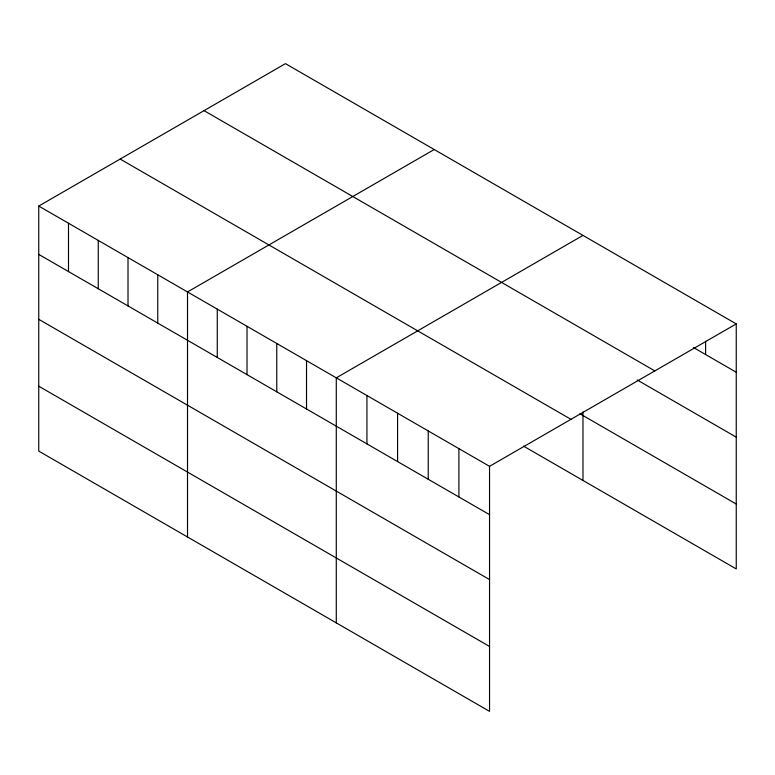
<?xml version="1.0" encoding="UTF-8"?>
<svg xmlns="http://www.w3.org/2000/svg" width="775" height="775" viewBox="0 0 775 775"><rect width="100%" height="100%" fill="white"/><g stroke="black" fill="none" stroke-linecap="round" stroke-linejoin="round"><path stroke-width="1.16" d="M38.75 206.063L489.548 466.327L489.548 711.363L38.75 451.098L38.75 206.063L285.452 63.637L736.25 323.902L736.25 568.937L523.474 446.09M434.213 149.517L187.511 291.952L187.511 536.988M582.974 235.406L336.282 377.842L336.282 622.877M489.548 466.327L736.25 323.902M693.334 347.452L736.25 372.233M204.038 110.631L654.836 370.905M637.137 379.924L736.25 437.148M579.903 413.753L736.25 504.021M120.164 159.059L570.962 419.333M38.75 254.394L489.548 514.668M38.75 319.31L489.548 579.574M38.75 386.192L489.548 646.457M705.599 341.242L705.599 354.533M582.974 411.951L582.974 480.442M458.897 448.638L458.897 496.969M428.236 430.939L428.236 479.27M397.585 413.24L397.585 461.571M366.933 395.541L366.933 443.872M306.522 360.666L306.522 408.997M276.772 343.49L276.772 391.821M247.022 326.304L247.022 374.645M217.271 309.128L217.271 357.459M157.761 274.776L157.761 323.107M128.011 257.6L128.011 305.931M98.26 240.424L98.26 288.755M68.5 223.239L68.5 271.579"/></g></svg>
